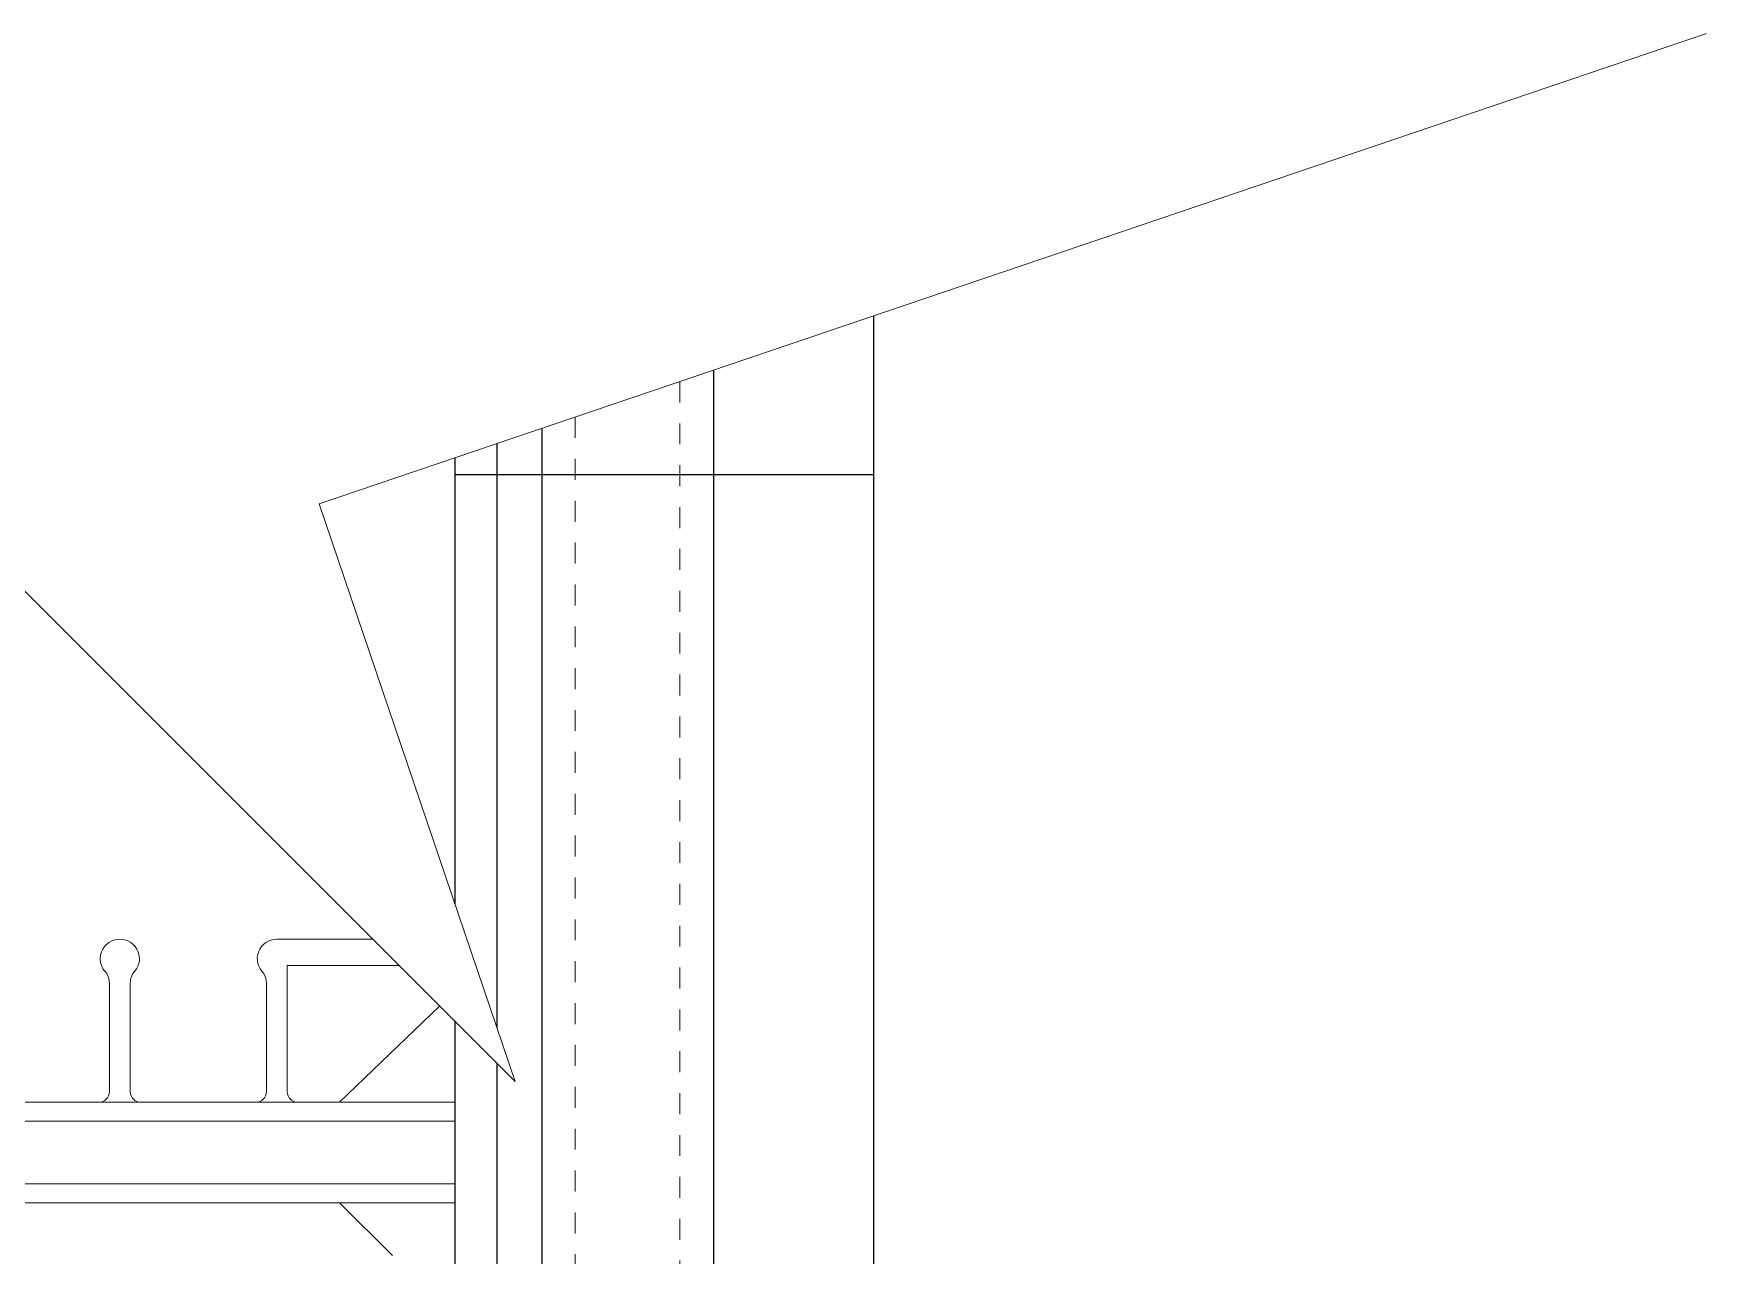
# Model space of a CAD drawing. Header units: inches. Extents: x -97.9 to -4.6, y 287.7 to 374.8.
# Drawn here: x -70.82 to -62.83, y 368.93 to 374.77 of the extents above; entities that cross this region are included whole.
import ezdxf

# ---------------------------------------------------------------- set-up
doc = ezdxf.new("R2010")
doc.units = ezdxf.units.IN
doc.header["$MEASUREMENT"] = 0
doc.linetypes.add('DASHED2', pattern=[0.375, 0.25, -0.125])
for name, color, linetype, lineweight in [('A2 Hatch', 8, 'Continuous', 9), ('DETAILS', 7, 'Continuous', 13), ('DIM', 3, 'Continuous', 13)]:
    doc.layers.add(name, color=color, linetype=linetype, lineweight=lineweight)

msp = doc.modelspace()

# ---------------------------------------------------------------- linework, layer by layer
at = {"color": 1}
for p, q in [((-66.8048, 373.4244), (-66.8048, 360.6671)), ((-67.5698, 373.1649), (-67.5698, 360.6671)), ((-68.3898, 372.8868), (-68.3898, 360.6671)), ((-68.6048, 372.8139), (-68.6048, 370.0253)), ((-68.8048, 372.7461), (-68.8048, 370.6151)), ((-68.8048, 372.6672), (-66.8048, 372.6672)), ((-68.8048, 372.6672), (-66.8048, 372.6672)), ((-68.8048, 372.6672), (-66.8048, 372.6672)), ((-68.8048, 372.6672), (-66.8048, 372.6672)), ((-68.8048, 372.6672), (-66.8048, 372.6672)), ((-68.8048, 372.6672), (-66.8048, 372.6672)), ((-68.8048, 372.6672), (-66.8048, 372.6672)), ((-68.8048, 372.6672), (-66.8048, 372.6672)), ((-68.8048, 372.6672), (-66.8048, 372.6672)), ((-68.8048, 372.6672), (-66.8048, 372.6672)), ((-68.8048, 372.6671), (-66.8048, 372.6671)), ((-68.8048, 372.6671), (-66.8048, 372.6671)), ((-68.8048, 372.6671), (-66.8048, 372.6671)), ((-68.8048, 372.6671), (-66.8048, 372.6671)), ((-68.8048, 372.6671), (-66.8048, 372.6671)), ((-68.8048, 372.6671), (-66.8048, 372.6671)), ((-68.8048, 372.6671), (-66.8048, 372.6671)), ((-68.8048, 372.6671), (-66.8048, 372.6671)), ((-68.8048, 372.6671), (-66.8048, 372.6671)), ((-68.8048, 372.6671), (-66.8048, 372.6671)), ((-68.8048, 372.6671), (-66.8048, 372.6671)), ((-68.8048, 372.6671), (-66.8048, 372.6671)), ((-68.8048, 372.6671), (-66.8048, 372.6671)), ((-68.8048, 372.6671), (-66.8048, 372.6671)), ((-68.8048, 372.6671), (-66.8048, 372.6671)), ((-68.8048, 372.6671), (-66.8048, 372.6671)), ((-68.8048, 372.6671), (-66.8048, 372.6671)), ((-68.8048, 372.6671), (-66.8048, 372.6671)), ((-68.8048, 372.6671), (-66.8048, 372.6671)), ((-68.8048, 372.6671), (-66.8048, 372.6671)), ((-68.8048, 372.6671), (-66.8048, 372.6671)), ((-68.8048, 372.6671), (-66.8048, 372.6671)), ((-68.8048, 372.6671), (-66.8048, 372.6671)), ((-68.8048, 372.6671), (-66.8048, 372.6671)), ((-68.8048, 372.6671), (-66.8048, 372.6671)), ((-68.8048, 372.6671), (-66.8048, 372.6671)), ((-68.8048, 372.6671), (-66.8048, 372.6671)), ((-68.8048, 372.6671), (-66.8048, 372.6671)), ((-68.8048, 372.6671), (-66.8048, 372.6671)), ((-68.8048, 372.6671), (-66.8048, 372.6671)), ((-68.8048, 372.6671), (-66.8048, 372.6671)), ((-68.8048, 372.6671), (-66.8048, 372.6671)), ((-68.8048, 372.6671), (-66.8048, 372.6671)), ((-68.8048, 372.6671), (-66.8048, 372.6671)), ((-68.8048, 372.6671), (-66.8048, 372.6671)), ((-68.8048, 372.6671), (-66.8048, 372.6671)), ((-68.8048, 372.6671), (-66.8048, 372.6671)), ((-68.8048, 372.6671), (-66.8048, 372.6671)), ((-68.8048, 372.6671), (-66.8048, 372.6671)), ((-68.8048, 372.6671), (-66.8048, 372.6671)), ((-68.8048, 372.6671), (-66.8048, 372.6671)), ((-68.8048, 372.6671), (-66.8048, 372.6671)), ((-68.8048, 372.6671), (-66.8048, 372.6671)), ((-68.8048, 372.6671), (-66.8048, 372.6671)), ((-68.8048, 372.6671), (-66.8048, 372.6671)), ((-68.8048, 372.6671), (-66.8048, 372.6671)), ((-68.8048, 372.6671), (-66.8048, 372.6671)), ((-68.8048, 372.6671), (-66.8048, 372.6671)), ((-68.8048, 372.6671), (-66.8048, 372.6671)), ((-68.8048, 372.6671), (-66.8048, 372.6671)), ((-68.8048, 372.6671), (-66.8048, 372.6671)), ((-68.8048, 372.6671), (-66.8048, 372.6671)), ((-68.8048, 372.6671), (-66.8048, 372.6671)), ((-68.8048, 372.6671), (-66.8048, 372.6671)), ((-68.8048, 372.6671), (-66.8048, 372.6671)), ((-68.8048, 372.6671), (-66.8048, 372.6671)), ((-68.8048, 372.6671), (-66.8048, 372.6671)), ((-68.8048, 372.6671), (-66.8048, 372.6671)), ((-68.8048, 372.6671), (-66.8048, 372.6671)), ((-68.8048, 372.6671), (-66.8048, 372.6671)), ((-68.8048, 372.6671), (-66.8048, 372.6671)), ((-68.8048, 372.6671), (-66.8048, 372.6671)), ((-68.8048, 372.6671), (-66.8048, 372.6671)), ((-68.8048, 372.6671), (-66.8048, 372.6671)), ((-68.8048, 372.6671), (-66.8048, 372.6671)), ((-68.8048, 372.6671), (-66.8048, 372.6671)), ((-68.8048, 372.6671), (-66.8048, 372.6671)), ((-68.8048, 372.6671), (-66.8048, 372.6671)), ((-68.8048, 372.6671), (-66.8048, 372.6671)), ((-68.8048, 372.6671), (-66.8048, 372.6671)), ((-68.8048, 372.6671), (-66.8048, 372.6671)), ((-68.8048, 372.6671), (-66.8048, 372.6671)), ((-68.8048, 372.6671), (-66.8048, 372.6671)), ((-68.8048, 372.6671), (-66.8048, 372.6671)), ((-68.8048, 372.6671), (-66.8048, 372.6671)), ((-68.8048, 372.6671), (-66.8048, 372.6671)), ((-68.8048, 372.6671), (-66.8048, 372.6671)), ((-68.8048, 372.6671), (-66.8048, 372.6671)), ((-68.8048, 372.6671), (-66.8048, 372.6671)), ((-68.8048, 372.6671), (-66.8048, 372.6671)), ((-68.8048, 372.6671), (-66.8048, 372.6671)), ((-68.8048, 372.6671), (-66.8048, 372.6671)), ((-68.8048, 372.6671), (-66.8048, 372.6671)), ((-68.8048, 372.6671), (-66.8048, 372.6671)), ((-68.8048, 372.6671), (-66.8048, 372.6671)), ((-68.8048, 372.6671), (-66.8048, 372.6671)), ((-68.8048, 372.6671), (-66.8048, 372.6671)), ((-68.8048, 372.6671), (-66.8048, 372.6671)), ((-68.8048, 372.6671), (-66.8048, 372.6671)), ((-68.8048, 372.6671), (-66.8048, 372.6671)), ((-68.3898, 372.6672), (-66.8048, 372.6672)), ((-68.3898, 372.6672), (-66.8048, 372.6672)), ((-68.3898, 372.6672), (-66.8048, 372.6672)), ((-68.3898, 372.6672), (-66.8048, 372.6672)), ((-68.3898, 372.6671), (-66.8048, 372.6671)), ((-68.3898, 372.6671), (-66.8048, 372.6671)), ((-68.3898, 372.6671), (-66.8048, 372.6671)), ((-68.3898, 372.6671), (-66.8048, 372.6671)), ((-68.3898, 372.6671), (-66.8048, 372.6671)), ((-68.3898, 372.6671), (-66.8048, 372.6671)), ((-68.3898, 372.6671), (-66.8048, 372.6671)), ((-68.3898, 372.6671), (-66.8048, 372.6671)), ((-68.3898, 372.6671), (-66.8048, 372.6671)), ((-68.3898, 372.6671), (-66.8048, 372.6671)), ((-68.3898, 372.6671), (-66.8048, 372.6671)), ((-68.3898, 372.6671), (-66.8048, 372.6671)), ((-68.3898, 372.6671), (-66.8048, 372.6671)), ((-68.3898, 372.6671), (-66.8048, 372.6671)), ((-68.3898, 372.6671), (-66.8048, 372.6671)), ((-68.3898, 372.6671), (-66.8048, 372.6671)), ((-68.3898, 372.6671), (-66.8048, 372.6671)), ((-68.3898, 372.6671), (-66.8048, 372.6671)), ((-68.3898, 372.6671), (-66.8048, 372.6671)), ((-68.3898, 372.6671), (-66.8048, 372.6671)), ((-68.3898, 372.6671), (-66.8048, 372.6671)), ((-68.3898, 372.6671), (-66.8048, 372.6671)), ((-68.3898, 372.6671), (-66.8048, 372.6671)), ((-68.3898, 372.6671), (-66.8048, 372.6671)), ((-68.3898, 372.6671), (-66.8048, 372.6671)), ((-68.3898, 372.6671), (-66.8048, 372.6671)), ((-68.3898, 372.6671), (-66.8048, 372.6671)), ((-68.3898, 372.6671), (-66.8048, 372.6671)), ((-68.3898, 372.6671), (-66.8048, 372.6671)), ((-68.3898, 372.6671), (-66.8048, 372.6671)), ((-68.3898, 372.6671), (-66.8048, 372.6671)), ((-68.3898, 372.6671), (-66.8048, 372.6671)), ((-68.3898, 372.6671), (-66.8048, 372.6671)), ((-68.3898, 372.6671), (-66.8048, 372.6671)), ((-68.3898, 372.6671), (-66.8048, 372.6671)), ((-68.3898, 372.6671), (-66.8048, 372.6671)), ((-68.8048, 370.0541), (-68.8048, 360.6671)), ((-68.6048, 369.8541), (-68.6048, 360.6671))]:
    msp.add_line(p, q, dxfattribs=at)
at = {"ltscale": 0.15}
for p, q in [((-68.8048, 372.6672), (-66.8048, 372.6672)), ((-68.8048, 372.6672), (-66.8048, 372.6672)), ((-68.8048, 372.6672), (-66.8048, 372.6672)), ((-68.8048, 372.6672), (-66.8048, 372.6672)), ((-68.8048, 372.6671), (-66.8048, 372.6671)), ((-68.8048, 372.6671), (-66.8048, 372.6671)), ((-68.8048, 372.6671), (-66.8048, 372.6671)), ((-68.8048, 372.6671), (-66.8048, 372.6671)), ((-68.8048, 372.6671), (-66.8048, 372.6671)), ((-68.8048, 372.6671), (-66.8048, 372.6671)), ((-68.8048, 372.6671), (-66.8048, 372.6671)), ((-68.8048, 372.6671), (-66.8048, 372.6671)), ((-68.8048, 372.6671), (-66.8048, 372.6671)), ((-68.8048, 372.6671), (-66.8048, 372.6671)), ((-68.8048, 372.6671), (-66.8048, 372.6671)), ((-68.8048, 372.6671), (-66.8048, 372.6671)), ((-68.8048, 372.6671), (-66.8048, 372.6671)), ((-68.8048, 372.6671), (-66.8048, 372.6671)), ((-68.8048, 372.6671), (-66.8048, 372.6671)), ((-68.8048, 372.6671), (-66.8048, 372.6671)), ((-68.8048, 372.6671), (-66.8048, 372.6671)), ((-68.8048, 372.6671), (-66.8048, 372.6671)), ((-68.8048, 372.6671), (-66.8048, 372.6671)), ((-68.8048, 372.6671), (-66.8048, 372.6671)), ((-68.8048, 372.6671), (-66.8048, 372.6671)), ((-68.8048, 372.6671), (-66.8048, 372.6671)), ((-68.8048, 372.6671), (-66.8048, 372.6671)), ((-68.8048, 372.6671), (-66.8048, 372.6671)), ((-68.8048, 372.6671), (-66.8048, 372.6671)), ((-68.8048, 372.6671), (-66.8048, 372.6671)), ((-68.8048, 372.6671), (-66.8048, 372.6671)), ((-68.8048, 372.6671), (-66.8048, 372.6671)), ((-68.8048, 372.6671), (-66.8048, 372.6671)), ((-68.8048, 372.6671), (-66.8048, 372.6671)), ((-68.8048, 372.6671), (-66.8048, 372.6671)), ((-68.8048, 372.6671), (-66.8048, 372.6671)), ((-68.8048, 372.6671), (-66.8048, 372.6671)), ((-68.8048, 372.6671), (-66.8048, 372.6671)), ((-68.8048, 372.6671), (-66.8048, 372.6671)), ((-68.8048, 372.6671), (-66.8048, 372.6671))]:
    msp.add_line(p, q, dxfattribs=at)
at = {"layer": 'A2 Hatch', "linetype": 'DASHED2', "ltscale": 0.15}
for p, q in [((-67.7298, 373.1107), (-67.7298, 360.6671)), ((-68.2298, 372.9411), (-68.2298, 360.6671))]:
    msp.add_line(p, q, dxfattribs=at)
at = {"layer": 'DETAILS', "color": 6, "lineweight": 20}
for p, q in [((-69.6548, 370.4464), (-69.1971, 370.4464)), ((-69.6048, 369.7171), (-69.6048, 370.3214)), ((-69.6048, 370.3214), (-69.0721, 370.3214)), ((-70.4548, 369.7171), (-70.4548, 370.235)), ((-70.3548, 369.7171), (-70.3548, 370.235)), ((-69.7048, 369.7171), (-69.7048, 370.235)), ((-69.3548, 369.6671), (-68.8777, 370.127)), ((-72.8048, 369.6671), (-68.8048, 369.6671)), ((-70.5048, 369.6671), (-71.1048, 369.6671)), ((-70.5048, 369.6671), (-70.3048, 369.6671)), ((-69.7548, 369.6671), (-70.3048, 369.6671)), ((-69.7548, 369.6671), (-69.5548, 369.6671)), ((-69.5548, 369.6671), (-69.3548, 369.6671)), ((-68.8048, 369.5771), (-72.8048, 369.5771)), ((-68.8048, 369.2771), (-72.8048, 369.2771)), ((-68.8048, 369.1871), (-72.8048, 369.1871)), ((-69.3548, 369.1871), (-69.1026, 368.935))]:
    msp.add_line(p, q, dxfattribs=at)
for centre, radius, start, end in [((-70.4048, 370.3528), 0.0936, 311.72787, 228.27213), ((-69.6548, 370.3528), 0.0936, 90, 228.27204), ((-70.5548, 370.235), 0.1, 0, 28.69724), ((-70.2548, 370.235), 0.1, 151.30276, 180), ((-69.817, 370.2319), 0.1123, 1.59973, 27.09751), ((-70.5048, 369.7171), 0.05, 270, 0), ((-70.3048, 369.7171), 0.05, 180, 270), ((-69.7548, 369.7171), 0.05, 270, 0), ((-69.5548, 369.7171), 0.05, 180, 270)]:
    msp.add_arc(centre, radius, start, end, dxfattribs=at)
at = {"layer": 'DIM'}
msp.add_lwpolyline([(-62.8261, 374.7737), (-69.4529, 372.5263), (-68.5169, 369.7662), (-73.1131, 374.3624), (-72.1771, 371.6024), (-79.6419, 369.0708)], dxfattribs=at)

doc.saveas('drawing.dxf')
